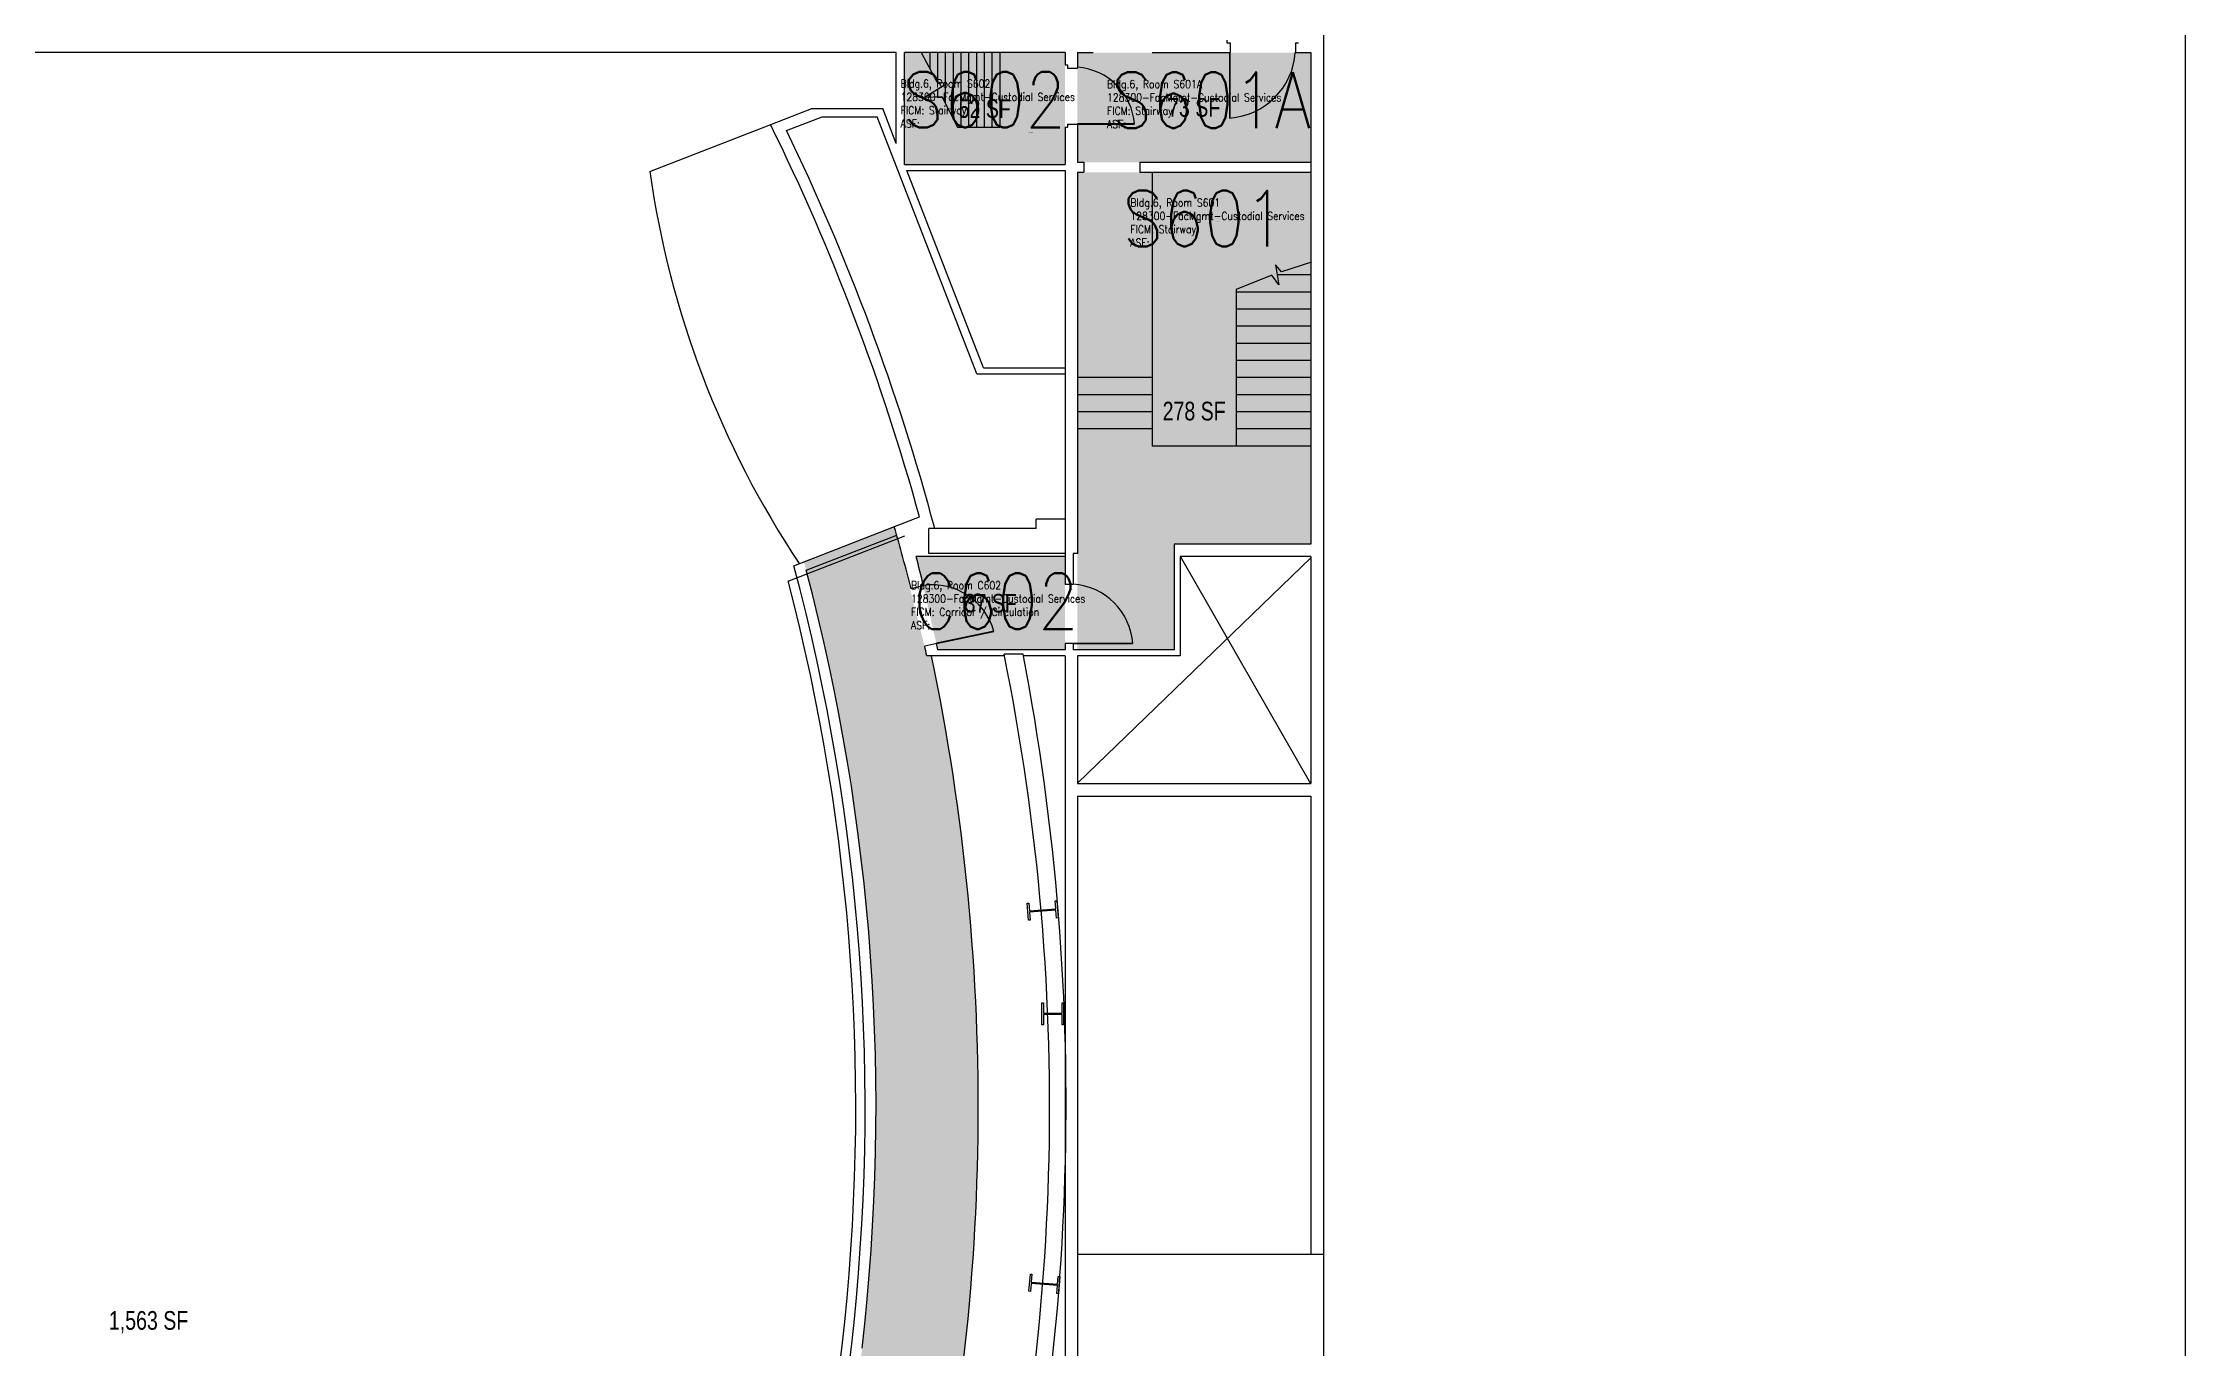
# Model space of a CAD drawing. Header units: inches. Extents: x -206 to 2352, y 0 to 3821.
# Drawn here: x 975 to 2352, y 1382 to 2221 of the extents above; entities that cross this region are included whole.
import ezdxf
from ezdxf.enums import TextEntityAlignment as Align

# ---------------------------------------------------------------- set-up
doc = ezdxf.new("R2010")
doc.units = ezdxf.units.IN
doc.header["$LTSCALE"] = 10
doc.header["$MEASUREMENT"] = 0
for name, color, linetype in [('A-COLS', 5, 'CONTINUOUS'), ('A-DOOR', 2, 'CONTINUOUS'), ('A-FLOR', 3, 'CONTINUOUS'), ('A-IDEN-RNUM', 7, 'CONTINUOUS'), ('A-IDEN-SNUM', 4, 'CONTINUOUS'), ('A-IDEN-VNUM', 4, 'CONTINUOUS'), ('A-ROOF', 2, 'CONTINUOUS'), ('A-WALL', 5, 'CONTINUOUS'), ('AREA-TEXT', 3, 'CONTINUOUS'), ('Rooms-Category-Color', 7, 'CONTINUOUS'), ('Rooms-College-Color', 7, 'CONTINUOUS'), ('Rooms-Department-Color', 7, 'CONTINUOUS'), ('Rooms-Division-Color', 7, 'CONTINUOUS'), ('Rooms-Information', 7, 'CONTINUOUS')]:
    doc.layers.add(name, color=color, linetype=linetype)
doc.styles.add('AREA', font='arial.ttf', dxfattribs={"width": 0.75, "height": 24})
doc.styles.add('ROOMSNUMBER', font='txt', dxfattribs={"height": 0.03})
doc.styles.add('ROOMVNUMBER', font='simplex.shx', dxfattribs={"width": 0.85})

msp = doc.modelspace()

# ---------------------------------------------------------------- hatches: boundary and pattern name
at = {"layer": 'Rooms-Category-Color', "true_color": 0xadadad}
for points in [[(1632, 2207.1), (1632, 2215.1), (1528.8, 2215.1), (1528.8, 2143.1), (1632, 2143.1)], [(1790.1, 2144.6), (1790.1, 2215.1), (1738.1, 2215.1), (1688, 2215.1), (1688, 2215.1), (1688, 2215.1), (1650, 2215.1), (1650, 2215.1), (1650, 2215.1), (1650, 2215.1), (1650, 2215.1), (1650, 2215.1), (1650, 2215.1), (1640, 2215.1), (1640, 2144.6), (1644, 2144.6)], [(1644, 2138.1), (1640, 2138.1), (1640, 1831.1), (1702.2, 1831.1), (1702.2, 1891.1), (1702.2, 1899.1), (1790.1, 1899.1), (1790.1, 2138.1)]]:
    msp.add_hatch(color=253, dxfattribs=at).paths.add_polyline_path(points)
at = {"layer": 'Rooms-Category-Color', "true_color": 0xffe090}
msp.add_hatch(color=41, dxfattribs=at).paths.add_polyline_path([(560, 1910.2), (617.8, 1887.7), (607.4, 1846.2), (595.8, 1791.7), (588.3, 1749), (581.6, 1701.5), (577.3, 1661.6), (573.6, 1610.9), (571.7, 1559.8), (571.6, 1528.9), (572.8, 1478.3), (580.6, 1381.1), (585.7, 1348.8), (590.5, 1327.9), (598.9, 1299.1), (603, 1287.5), (612.2, 1264.8), (627, 1234.4), (639.6, 1212.8), (657.6, 1186.2), (667.5, 1173.3), (682.6, 1155.5), (704.5, 1132.9), (730.3, 1110.4), (752, 1094), (788.3, 1071.3), (824.3, 1053.6), (871.9, 1036.3), (903.2, 1028.5), (922.6, 1024.9), (925.3, 1024.5), (943.9, 1021.9), (972.6, 1018.8), (998.5, 1016.9), (1019.1, 1016), (1041.5, 1015.7), (1057.6, 1015.9), (1080.4, 1016.7), (1103.2, 1018.2), (1129.8, 1020.9), (1157.1, 1024.5), (1198.2, 1033), (1230.2, 1042.8), (1258.5, 1053.9), (1284.4, 1066.3), (1317.8, 1085.8), (1348.6, 1107.8), (1368.6, 1124.7), (1389.6, 1144.9), (1406.1, 1163.1), (1433.7, 1199.3), (1453.6, 1231.8), (1464.7, 1253.4), (1475.9, 1279.2), (1484.5, 1303.5), (1491, 1325.5), (1497.3, 1353.6), (1501.3, 1379.7), (1504.4, 1409), (1506.1, 1428.2), (1507.9, 1452.8), (1509.2, 1477), (1510.1, 1504.9), (1510.5, 1531.3), (1510.4, 1554.7), (1509.7, 1583.6), (1508.1, 1617.6), (1505.8, 1650.3), (1502.9, 1680), (1498.8, 1714.6), (1494.3, 1745.5), (1488.6, 1779.2), (1479.9, 1823.1), (1474, 1849.2), (1470, 1865.5), (1466.5, 1879.1), (1464.2, 1887.7), (1522.4, 1910.3), (1543.2, 1827.3), (1546.2, 1827.3), (1554.6, 1783.6), (1561.6, 1740.1), (1568.8, 1681.6), (1573.7, 1622.4), (1575.2, 1591.5), (1576.2, 1551), (1576, 1512.4), (1575.3, 1485.9), (1573.4, 1446.9), (1570.3, 1407.4), (1567.4, 1379.5), (1563.4, 1346.6), (1557.7, 1308.5), (1552.1, 1276.5), (1544.5, 1239), (1540.2, 1219.7), (1537.7, 1208.7), (1534, 1209.6), (1525.2, 1174.4), (1516.5, 1146.6), (1508.8, 1126.9), (1501.3, 1110.8), (1496.7, 1101.9), (1487.7, 1086), (1476.3, 1068.3), (1461.5, 1048.6), (1444.7, 1029.4), (1426.5, 1011.5), (1414.8, 1001.3), (1399.5, 989.3), (1377, 974.1), (1350.7, 958.8), (1327.2, 946.8), (1299.2, 934.3), (1279.5, 926.6), (1250.4, 916.8), (1228.1, 910.6), (1201.7, 904.5), (1185.9, 901.6), (1159.2, 897.5), (1119.3, 893.1), (1088.7, 891), (1059.3, 889.9), (1036.1, 889.7), (1012.2, 890.2), (981.5, 891.8), (946, 894.9), (920.5, 898), (886, 903.4), (849.9, 911.7), (802.2, 926.7), (765.8, 941.7), (743.4, 952.5), (709.8, 971.2), (682.7, 989.2), (662.7, 1005.2), (632.4, 1034.8), (623, 1045.7), (603.5, 1071.7), (592.9, 1088.5), (580.3, 1111.8), (570.2, 1134.5), (560.9, 1160.4), (551.6, 1195), (539.5, 1247.9), (533.9, 1276), (528.5, 1306.2), (523.5, 1339), (519.6, 1368.7), (515.7, 1405.4), (513.5, 1431.6), (511.5, 1463.8), (510.2, 1494.5), (509.6, 1528.7), (509.6, 1543.8), (510.4, 1582.6), (512, 1618.8), (514.4, 1651.7), (517.2, 1682.1), (521.4, 1717.6), (527.1, 1756.8), (532.1, 1786.6), (539.4, 1824), (544.2, 1846.5), (551.2, 1876.1), (560, 1910.2)])
at = {"layer": 'Rooms-Category-Color', "true_color": 0xadadad}
h = msp.add_hatch(color=253, dxfattribs=at)
edge = h.paths.add_edge_path()
edge.add_arc((159, 1539.1), 1421.6, 11.8529, 14.3358, ccw=False)
edge.add_line((1550.3, 1831.1), (1632, 1831.1))
edge.add_line((1632, 1831.1), (1632, 1835.1))
edge.add_line((1632, 1835.1), (1632, 1891.1))
edge.add_line((1632, 1891.1), (1536.4, 1891.1))
at = {"layer": 'Rooms-College-Color', "true_color": 0xadadad}
for points in [[(1632, 2207.1), (1632, 2215.1), (1528.8, 2215.1), (1528.8, 2143.1), (1632, 2143.1)], [(1790.1, 2144.6), (1790.1, 2215.1), (1738.1, 2215.1), (1688, 2215.1), (1688, 2215.1), (1688, 2215.1), (1650, 2215.1), (1650, 2215.1), (1650, 2215.1), (1650, 2215.1), (1650, 2215.1), (1650, 2215.1), (1650, 2215.1), (1640, 2215.1), (1640, 2144.6), (1644, 2144.6)], [(1644, 2138.1), (1640, 2138.1), (1640, 1831.1), (1702.2, 1831.1), (1702.2, 1891.1), (1702.2, 1899.1), (1790.1, 1899.1), (1790.1, 2138.1)]]:
    msp.add_hatch(color=253, dxfattribs=at).paths.add_polyline_path(points)
at = {"layer": 'Rooms-College-Color', "true_color": 0xffff64}
msp.add_hatch(color=51, dxfattribs=at).paths.add_polyline_path([(560, 1910.2), (617.8, 1887.7), (607.4, 1846.2), (595.8, 1791.7), (588.3, 1749), (581.6, 1701.5), (577.3, 1661.6), (573.6, 1610.9), (571.7, 1559.8), (571.6, 1528.9), (572.8, 1478.3), (580.6, 1381.1), (585.7, 1348.8), (590.5, 1327.9), (598.9, 1299.1), (603, 1287.5), (612.2, 1264.8), (627, 1234.4), (639.6, 1212.8), (657.6, 1186.2), (667.5, 1173.3), (682.6, 1155.5), (704.5, 1132.9), (730.3, 1110.4), (752, 1094), (788.3, 1071.3), (824.3, 1053.6), (871.9, 1036.3), (903.2, 1028.5), (922.6, 1024.9), (925.3, 1024.5), (943.9, 1021.9), (972.6, 1018.8), (998.5, 1016.9), (1019.1, 1016), (1041.5, 1015.7), (1057.6, 1015.9), (1080.4, 1016.7), (1103.2, 1018.2), (1129.8, 1020.9), (1157.1, 1024.5), (1198.2, 1033), (1230.2, 1042.8), (1258.5, 1053.9), (1284.4, 1066.3), (1317.8, 1085.8), (1348.6, 1107.8), (1368.6, 1124.7), (1389.6, 1144.9), (1406.1, 1163.1), (1433.7, 1199.3), (1453.6, 1231.8), (1464.7, 1253.4), (1475.9, 1279.2), (1484.5, 1303.5), (1491, 1325.5), (1497.3, 1353.6), (1501.3, 1379.7), (1504.4, 1409), (1506.1, 1428.2), (1507.9, 1452.8), (1509.2, 1477), (1510.1, 1504.9), (1510.5, 1531.3), (1510.4, 1554.7), (1509.7, 1583.6), (1508.1, 1617.6), (1505.8, 1650.3), (1502.9, 1680), (1498.8, 1714.6), (1494.3, 1745.5), (1488.6, 1779.2), (1479.9, 1823.1), (1474, 1849.2), (1470, 1865.5), (1466.5, 1879.1), (1464.2, 1887.7), (1522.4, 1910.3), (1543.2, 1827.3), (1546.2, 1827.3), (1554.6, 1783.6), (1561.6, 1740.1), (1568.8, 1681.6), (1573.7, 1622.4), (1575.2, 1591.5), (1576.2, 1551), (1576, 1512.4), (1575.3, 1485.9), (1573.4, 1446.9), (1570.3, 1407.4), (1567.4, 1379.5), (1563.4, 1346.6), (1557.7, 1308.5), (1552.1, 1276.5), (1544.5, 1239), (1540.2, 1219.7), (1537.7, 1208.7), (1534, 1209.6), (1525.2, 1174.4), (1516.5, 1146.6), (1508.8, 1126.9), (1501.3, 1110.8), (1496.7, 1101.9), (1487.7, 1086), (1476.3, 1068.3), (1461.5, 1048.6), (1444.7, 1029.4), (1426.5, 1011.5), (1414.8, 1001.3), (1399.5, 989.3), (1377, 974.1), (1350.7, 958.8), (1327.2, 946.8), (1299.2, 934.3), (1279.5, 926.6), (1250.4, 916.8), (1228.1, 910.6), (1201.7, 904.5), (1185.9, 901.6), (1159.2, 897.5), (1119.3, 893.1), (1088.7, 891), (1059.3, 889.9), (1036.1, 889.7), (1012.2, 890.2), (981.5, 891.8), (946, 894.9), (920.5, 898), (886, 903.4), (849.9, 911.7), (802.2, 926.7), (765.8, 941.7), (743.4, 952.5), (709.8, 971.2), (682.7, 989.2), (662.7, 1005.2), (632.4, 1034.8), (623, 1045.7), (603.5, 1071.7), (592.9, 1088.5), (580.3, 1111.8), (570.2, 1134.5), (560.9, 1160.4), (551.6, 1195), (539.5, 1247.9), (533.9, 1276), (528.5, 1306.2), (523.5, 1339), (519.6, 1368.7), (515.7, 1405.4), (513.5, 1431.6), (511.5, 1463.8), (510.2, 1494.5), (509.6, 1528.7), (509.6, 1543.8), (510.4, 1582.6), (512, 1618.8), (514.4, 1651.7), (517.2, 1682.1), (521.4, 1717.6), (527.1, 1756.8), (532.1, 1786.6), (539.4, 1824), (544.2, 1846.5), (551.2, 1876.1), (560, 1910.2)])
at = {"layer": 'Rooms-College-Color', "true_color": 0xadadad}
h = msp.add_hatch(color=253, dxfattribs=at)
edge = h.paths.add_edge_path()
edge.add_arc((159, 1539.1), 1421.6, 11.8529, 14.3358, ccw=False)
edge.add_line((1550.3, 1831.1), (1632, 1831.1))
edge.add_line((1632, 1831.1), (1632, 1835.1))
edge.add_line((1632, 1835.1), (1632, 1891.1))
edge.add_line((1632, 1891.1), (1536.4, 1891.1))
at = {"layer": 'Rooms-Department-Color', "true_color": 0xacacac}
for points in [[(1632, 2207.1), (1632, 2215.1), (1528.8, 2215.1), (1528.8, 2143.1), (1632, 2143.1)], [(1790.1, 2144.6), (1790.1, 2215.1), (1738.1, 2215.1), (1688, 2215.1), (1688, 2215.1), (1688, 2215.1), (1650, 2215.1), (1650, 2215.1), (1650, 2215.1), (1650, 2215.1), (1650, 2215.1), (1650, 2215.1), (1650, 2215.1), (1640, 2215.1), (1640, 2144.6), (1644, 2144.6)], [(1644, 2138.1), (1640, 2138.1), (1640, 1831.1), (1702.2, 1831.1), (1702.2, 1891.1), (1702.2, 1899.1), (1790.1, 1899.1), (1790.1, 2138.1)]]:
    msp.add_hatch(color=253, dxfattribs=at).paths.add_polyline_path(points)
at = {"layer": 'Rooms-Department-Color', "true_color": 0x80bc67}
msp.add_hatch(color=83, dxfattribs=at).paths.add_polyline_path([(560, 1910.2), (617.8, 1887.7), (607.4, 1846.2), (595.8, 1791.7), (588.3, 1749), (581.6, 1701.5), (577.3, 1661.6), (573.6, 1610.9), (571.7, 1559.8), (571.6, 1528.9), (572.8, 1478.3), (580.6, 1381.1), (585.7, 1348.8), (590.5, 1327.9), (598.9, 1299.1), (603, 1287.5), (612.2, 1264.8), (627, 1234.4), (639.6, 1212.8), (657.6, 1186.2), (667.5, 1173.3), (682.6, 1155.5), (704.5, 1132.9), (730.3, 1110.4), (752, 1094), (788.3, 1071.3), (824.3, 1053.6), (871.9, 1036.3), (903.2, 1028.5), (922.6, 1024.9), (925.3, 1024.5), (943.9, 1021.9), (972.6, 1018.8), (998.5, 1016.9), (1019.1, 1016), (1041.5, 1015.7), (1057.6, 1015.9), (1080.4, 1016.7), (1103.2, 1018.2), (1129.8, 1020.9), (1157.1, 1024.5), (1198.2, 1033), (1230.2, 1042.8), (1258.5, 1053.9), (1284.4, 1066.3), (1317.8, 1085.8), (1348.6, 1107.8), (1368.6, 1124.7), (1389.6, 1144.9), (1406.1, 1163.1), (1433.7, 1199.3), (1453.6, 1231.8), (1464.7, 1253.4), (1475.9, 1279.2), (1484.5, 1303.5), (1491, 1325.5), (1497.3, 1353.6), (1501.3, 1379.7), (1504.4, 1409), (1506.1, 1428.2), (1507.9, 1452.8), (1509.2, 1477), (1510.1, 1504.9), (1510.5, 1531.3), (1510.4, 1554.7), (1509.7, 1583.6), (1508.1, 1617.6), (1505.8, 1650.3), (1502.9, 1680), (1498.8, 1714.6), (1494.3, 1745.5), (1488.6, 1779.2), (1479.9, 1823.1), (1474, 1849.2), (1470, 1865.5), (1466.5, 1879.1), (1464.2, 1887.7), (1522.4, 1910.3), (1543.2, 1827.3), (1546.2, 1827.3), (1554.6, 1783.6), (1561.6, 1740.1), (1568.8, 1681.6), (1573.7, 1622.4), (1575.2, 1591.5), (1576.2, 1551), (1576, 1512.4), (1575.3, 1485.9), (1573.4, 1446.9), (1570.3, 1407.4), (1567.4, 1379.5), (1563.4, 1346.6), (1557.7, 1308.5), (1552.1, 1276.5), (1544.5, 1239), (1540.2, 1219.7), (1537.7, 1208.7), (1534, 1209.6), (1525.2, 1174.4), (1516.5, 1146.6), (1508.8, 1126.9), (1501.3, 1110.8), (1496.7, 1101.9), (1487.7, 1086), (1476.3, 1068.3), (1461.5, 1048.6), (1444.7, 1029.4), (1426.5, 1011.5), (1414.8, 1001.3), (1399.5, 989.3), (1377, 974.1), (1350.7, 958.8), (1327.2, 946.8), (1299.2, 934.3), (1279.5, 926.6), (1250.4, 916.8), (1228.1, 910.6), (1201.7, 904.5), (1185.9, 901.6), (1159.2, 897.5), (1119.3, 893.1), (1088.7, 891), (1059.3, 889.9), (1036.1, 889.7), (1012.2, 890.2), (981.5, 891.8), (946, 894.9), (920.5, 898), (886, 903.4), (849.9, 911.7), (802.2, 926.7), (765.8, 941.7), (743.4, 952.5), (709.8, 971.2), (682.7, 989.2), (662.7, 1005.2), (632.4, 1034.8), (623, 1045.7), (603.5, 1071.7), (592.9, 1088.5), (580.3, 1111.8), (570.2, 1134.5), (560.9, 1160.4), (551.6, 1195), (539.5, 1247.9), (533.9, 1276), (528.5, 1306.2), (523.5, 1339), (519.6, 1368.7), (515.7, 1405.4), (513.5, 1431.6), (511.5, 1463.8), (510.2, 1494.5), (509.6, 1528.7), (509.6, 1543.8), (510.4, 1582.6), (512, 1618.8), (514.4, 1651.7), (517.2, 1682.1), (521.4, 1717.6), (527.1, 1756.8), (532.1, 1786.6), (539.4, 1824), (544.2, 1846.5), (551.2, 1876.1), (560, 1910.2)])
at = {"layer": 'Rooms-Department-Color', "true_color": 0xacacac}
h = msp.add_hatch(color=253, dxfattribs=at)
edge = h.paths.add_edge_path()
edge.add_arc((159, 1539.1), 1421.6, 11.8529, 14.3358, ccw=False)
edge.add_line((1550.3, 1831.1), (1632, 1831.1))
edge.add_line((1632, 1831.1), (1632, 1835.1))
edge.add_line((1632, 1835.1), (1632, 1891.1))
edge.add_line((1632, 1891.1), (1536.4, 1891.1))
at = {"layer": 'Rooms-Division-Color', "true_color": 0xadadad}
for points in [[(1632, 2207.1), (1632, 2215.1), (1528.8, 2215.1), (1528.8, 2143.1), (1632, 2143.1)], [(1790.1, 2144.6), (1790.1, 2215.1), (1738.1, 2215.1), (1688, 2215.1), (1688, 2215.1), (1688, 2215.1), (1650, 2215.1), (1650, 2215.1), (1650, 2215.1), (1650, 2215.1), (1650, 2215.1), (1650, 2215.1), (1650, 2215.1), (1640, 2215.1), (1640, 2144.6), (1644, 2144.6)], [(1644, 2138.1), (1640, 2138.1), (1640, 1831.1), (1702.2, 1831.1), (1702.2, 1891.1), (1702.2, 1899.1), (1790.1, 1899.1), (1790.1, 2138.1)]]:
    msp.add_hatch(color=253, dxfattribs=at).paths.add_polyline_path(points)
at = {"layer": 'Rooms-Division-Color', "true_color": 0x80bc67}
msp.add_hatch(color=83, dxfattribs=at).paths.add_polyline_path([(560, 1910.2), (617.8, 1887.7), (607.4, 1846.2), (595.8, 1791.7), (588.3, 1749), (581.6, 1701.5), (577.3, 1661.6), (573.6, 1610.9), (571.7, 1559.8), (571.6, 1528.9), (572.8, 1478.3), (580.6, 1381.1), (585.7, 1348.8), (590.5, 1327.9), (598.9, 1299.1), (603, 1287.5), (612.2, 1264.8), (627, 1234.4), (639.6, 1212.8), (657.6, 1186.2), (667.5, 1173.3), (682.6, 1155.5), (704.5, 1132.9), (730.3, 1110.4), (752, 1094), (788.3, 1071.3), (824.3, 1053.6), (871.9, 1036.3), (903.2, 1028.5), (922.6, 1024.9), (925.3, 1024.5), (943.9, 1021.9), (972.6, 1018.8), (998.5, 1016.9), (1019.1, 1016), (1041.5, 1015.7), (1057.6, 1015.9), (1080.4, 1016.7), (1103.2, 1018.2), (1129.8, 1020.9), (1157.1, 1024.5), (1198.2, 1033), (1230.2, 1042.8), (1258.5, 1053.9), (1284.4, 1066.3), (1317.8, 1085.8), (1348.6, 1107.8), (1368.6, 1124.7), (1389.6, 1144.9), (1406.1, 1163.1), (1433.7, 1199.3), (1453.6, 1231.8), (1464.7, 1253.4), (1475.9, 1279.2), (1484.5, 1303.5), (1491, 1325.5), (1497.3, 1353.6), (1501.3, 1379.7), (1504.4, 1409), (1506.1, 1428.2), (1507.9, 1452.8), (1509.2, 1477), (1510.1, 1504.9), (1510.5, 1531.3), (1510.4, 1554.7), (1509.7, 1583.6), (1508.1, 1617.6), (1505.8, 1650.3), (1502.9, 1680), (1498.8, 1714.6), (1494.3, 1745.5), (1488.6, 1779.2), (1479.9, 1823.1), (1474, 1849.2), (1470, 1865.5), (1466.5, 1879.1), (1464.2, 1887.7), (1522.4, 1910.3), (1543.2, 1827.3), (1546.2, 1827.3), (1554.6, 1783.6), (1561.6, 1740.1), (1568.8, 1681.6), (1573.7, 1622.4), (1575.2, 1591.5), (1576.2, 1551), (1576, 1512.4), (1575.3, 1485.9), (1573.4, 1446.9), (1570.3, 1407.4), (1567.4, 1379.5), (1563.4, 1346.6), (1557.7, 1308.5), (1552.1, 1276.5), (1544.5, 1239), (1540.2, 1219.7), (1537.7, 1208.7), (1534, 1209.6), (1525.2, 1174.4), (1516.5, 1146.6), (1508.8, 1126.9), (1501.3, 1110.8), (1496.7, 1101.9), (1487.7, 1086), (1476.3, 1068.3), (1461.5, 1048.6), (1444.7, 1029.4), (1426.5, 1011.5), (1414.8, 1001.3), (1399.5, 989.3), (1377, 974.1), (1350.7, 958.8), (1327.2, 946.8), (1299.2, 934.3), (1279.5, 926.6), (1250.4, 916.8), (1228.1, 910.6), (1201.7, 904.5), (1185.9, 901.6), (1159.2, 897.5), (1119.3, 893.1), (1088.7, 891), (1059.3, 889.9), (1036.1, 889.7), (1012.2, 890.2), (981.5, 891.8), (946, 894.9), (920.5, 898), (886, 903.4), (849.9, 911.7), (802.2, 926.7), (765.8, 941.7), (743.4, 952.5), (709.8, 971.2), (682.7, 989.2), (662.7, 1005.2), (632.4, 1034.8), (623, 1045.7), (603.5, 1071.7), (592.9, 1088.5), (580.3, 1111.8), (570.2, 1134.5), (560.9, 1160.4), (551.6, 1195), (539.5, 1247.9), (533.9, 1276), (528.5, 1306.2), (523.5, 1339), (519.6, 1368.7), (515.7, 1405.4), (513.5, 1431.6), (511.5, 1463.8), (510.2, 1494.5), (509.6, 1528.7), (509.6, 1543.8), (510.4, 1582.6), (512, 1618.8), (514.4, 1651.7), (517.2, 1682.1), (521.4, 1717.6), (527.1, 1756.8), (532.1, 1786.6), (539.4, 1824), (544.2, 1846.5), (551.2, 1876.1), (560, 1910.2)])
at = {"layer": 'Rooms-Division-Color', "true_color": 0xadadad}
h = msp.add_hatch(color=253, dxfattribs=at)
edge = h.paths.add_edge_path()
edge.add_arc((159, 1539.1), 1421.6, 11.8529, 14.3358, ccw=False)
edge.add_line((1550.3, 1831.1), (1632, 1831.1))
edge.add_line((1632, 1831.1), (1632, 1835.1))
edge.add_line((1632, 1835.1), (1632, 1891.1))
edge.add_line((1632, 1891.1), (1536.4, 1891.1))

# ---------------------------------------------------------------- linework, layer by layer
at = {"layer": 'A-COLS'}
for p, q in [((1608.6, 1657.3), (1607.7, 1668.3)), ((1607.7, 1668.3), (1608.7, 1668.3)), ((1608.7, 1668.3), (1609.1, 1663.3)), ((1625.7, 1669.7), (1626.7, 1669.8)), ((1626.1, 1664.7), (1625.7, 1669.7)), ((1626.7, 1669.8), (1627.5, 1658.8)), ((1609.6, 1657.4), (1608.6, 1657.3)), ((1609.1, 1663.3), (1626.1, 1664.7)), ((1626.1, 1663.7), (1609.2, 1662.4)), ((1609.2, 1662.4), (1609.6, 1657.4)), ((1626.5, 1658.7), (1626.1, 1663.7)), ((1627.5, 1658.8), (1626.5, 1658.7)), ((1617.1, 1590.1), (1617.1, 1604.1)), ((1617.1, 1604.1), (1618.1, 1604.1)), ((1618.1, 1604.1), (1618.1, 1597.6)), ((1618.1, 1597.6), (1630.1, 1597.6)), ((1630.1, 1604.1), (1631.1, 1604.1)), ((1630.1, 1597.6), (1630.1, 1604.1)), ((1631.1, 1604.1), (1631.1, 1590.1)), ((1618.1, 1590.1), (1617.1, 1590.1)), ((1630.1, 1596.6), (1618.1, 1596.6)), ((1618.1, 1596.6), (1618.1, 1590.1)), ((1630.1, 1590.1), (1630.1, 1596.6)), ((1631.1, 1590.1), (1630.1, 1590.1)), ((1608.8, 1418.8), (1609.7, 1429.7)), ((1609.8, 1418.7), (1608.8, 1418.8)), ((1609.7, 1429.7), (1610.6, 1429.7)), ((1610.2, 1423.7), (1609.8, 1418.7)), ((1627.1, 1422.4), (1610.2, 1423.7)), ((1610.6, 1429.7), (1610.3, 1424.7)), ((1610.3, 1424.7), (1627.2, 1423.4)), ((1626.7, 1417.4), (1627.1, 1422.4)), ((1627.2, 1423.4), (1627.6, 1428.3)), ((1627.6, 1428.3), (1628.6, 1428.3)), ((1628.6, 1428.3), (1627.7, 1417.3)), ((1627.7, 1417.3), (1626.7, 1417.4))]:
    msp.add_line(p, q, dxfattribs=at)
at = {"layer": 'A-DOOR'}
for points, const_width in [([(1737.9, 2215.1), (1737.9, 2172.9)], 1.17), ([(1640, 2169.1), (1676.6, 2169.1)], 1.2), ([(1549, 1835.2), (1586.3, 1843)], 1.06), ([(1637.3, 1835.1), (1675.5, 1835.1)], 1.06)]:
    msp.add_lwpolyline(points, dxfattribs=dict(at, const_width=const_width))
for centre, radius, start, end in [((1637.4, 2166.4), 39.3, 3.8879, 86.1121), ((1734.8, 2218.2), 45.3, 273.8879, 356.1121), ((1546.8, 1831.9), 41, 15.6976, 97.9218), ((1634.5, 1832.3), 41.1, 3.8879, 86.1121)]:
    msp.add_arc(centre, radius, start, end, dxfattribs=at)
at = {"layer": 'A-FLOR'}
for p, q in [((1539.5, 2215.1), (1549.5, 2196.3)), ((1556.3, 2195.3), (1542, 2186.4)), ((1549.5, 2196.3), (1556.3, 2195.3)), ((1542, 2186.4), (1552.9, 2186.8)), ((1552.9, 2186.8), (1562.9, 2167.1)), ((1365.1, 2138.6, 0), (1442.8, 2168.8, 0)), ((1790.4, 2080.4), (1771.1, 2074.2)), ((1764.9, 2071.9), (1742.1, 2062.8)), ((1769.4, 2065.7), (1764.9, 2071.9)), ((1771.1, 2074.2), (1767.2, 2078.7)), ((1767.2, 2078.7), (1769.4, 2065.7)), ((1790.1, 2072.1), (1768.3, 2072.1)), ((1790.1, 2061.1), (1742.1, 2061.1)), ((1790.1, 2050.1), (1742.1, 2050.1)), ((1790.1, 2039.1), (1742.1, 2039.1)), ((1790.1, 2028.1), (1742.1, 2028.1)), ((1790.1, 2017.1), (1742.1, 2017.1)), ((1688, 2006.1), (1640, 2006.1)), ((1790.1, 2006.1), (1742.1, 2006.1)), ((1688, 1995.1), (1640, 1995.1)), ((1688, 1984.1), (1640, 1984.1)), ((1790.1, 1995.1), (1742.1, 1995.1)), ((1790.1, 1984.1), (1742.1, 1984.1)), ((1688, 1973.1), (1640, 1973.1)), ((1790.1, 1973.1), (1742.1, 1973.1)), ((1790.1, 1962.1), (1688, 1962.1)), ((1454.1, 1875.3), (1529.1, 1904.5)), ((1789.9, 1890.2), (1640.1, 1745.3)), ((1789.9, 1745), (1706.2, 1891.1))]:
    msp.add_line(p, q, dxfattribs=at)
at = {"layer": 'A-FLOR', "linetype": 'Continuous'}
for p, q in [((1545, 2215.1), (1545, 2204.7)), ((1550, 2215.1), (1550, 2196.2)), ((1555, 2215.1), (1555, 2182.6)), ((1560, 2215.1), (1560, 2172.7)), ((1565, 2215.1), (1565, 2167.1)), ((1570, 2215.1), (1570, 2167.1)), ((1575, 2215.1), (1575, 2167.1)), ((1580, 2215.1), (1580, 2167.1)), ((1585, 2215.1), (1585, 2167.1)), ((1590, 2215.1), (1590, 2167.1)), ((1550, 2191.4), (1550, 2186.7)), ((1545, 2188.3), (1545, 2186.5)), ((1562.9, 2167.1), (1590, 2167.1)), ((1688, 2138.1), (1688, 1962.1)), ((1742.1, 2062.8), (1742.1, 1962.1))]:
    msp.add_line(p, q, dxfattribs=at)
at = {"layer": 'A-FLOR'}
for centre, radius, start, end in [((1971, 2225.1, 0), 612.1, 188.1233, 213.582), ((159, 1537.1), 1338.5, 353.4181, 14.6384), ((1095, 1429.1), 396.3, 278.6732, 353.4181)]:
    msp.add_arc(centre, radius, start, end, dxfattribs=at)
at = {"layer": 'A-ROOF', "linetype": 'Continuous'}
for p, q in [((2352, 2894.4), (2352, 977.8)), ((1798.1, 1442.4), (1798.1, 1074.6))]:
    msp.add_line(p, q, dxfattribs=at)
at = {"layer": 'A-ROOF'}
msp.add_line((1798.1, 1442.4), (1640.1, 1442.4), dxfattribs=at)
at = {"layer": 'A-WALL', "linetype": 'Continuous'}
for p, q in [((1798.1, 2540.3), (1798.1, 1442.4)), ((1736.1, 2223.1), (1736.1, 2221.3)), ((1738.1, 2221.3), (1738.1, 2215.1)), ((1780.1, 2221.3), (1780.1, 2215.1)), ((1523.5, 2215.1), (587.6, 2215.1)), ((1632, 2215.1), (1528.8, 2215.1)), ((1632, 2215.1), (1632, 2207.1)), ((1633.5, 2207.1), (1633.5, 2205.1)), ((1640, 2215.1), (1640, 2205.1)), ((1790.1, 2215.1), (1790.1, 1899.1)), ((1469.3, 2179.1), (1514.8, 2179.1)), ((1475.8, 2173.8), (1511.2, 2173.8)), ((1632, 2167.1), (1632, 2143.1)), ((1633.5, 2169.1), (1633.5, 2167.1)), ((1640, 2169.1), (1640, 2144.6)), ((1528.8, 2143.1), (1632, 2143.1)), ((1530.3, 2139.3), (1632, 2139.3)), ((1632, 2139.3), (1632, 1873.1)), ((1640, 2138.1), (1640, 1893.1)), ((1644, 2144.6), (1644, 2138.1)), ((1680, 2144.6), (1680, 2138.1)), ((1702.2, 1899.1), (1702.2, 1891.1)), ((1702.2, 1891.1), (1702.2, 1831.1)), ((1706, 1891.1), (1706, 1827.3)), ((1790.1, 1891.1), (1790.1, 1745.1)), ((1632.1, 1827.3), (1632.1, 979.1)), ((1640.1, 1827.3), (1640.1, 1745.1)), ((1640.1, 1745.1), (1790.1, 1745.1)), ((1640.1, 1737.1), (1790.1, 1737.1)), ((1640.1, 1737.1), (1640.1, 979.1)), ((1790.1, 1737.1), (1790.1, 1442.4))]:
    msp.add_line(p, q, dxfattribs=at)
at = {"layer": 'A-WALL'}
for p, q in [((1736.1, 2221.3), (1738.1, 2221.3)), ((1780.1, 2221.3), (1782.1, 2221.3)), ((1523.5, 2156.6), (1523.5, 2215.1)), ((1528.8, 2143.1), (1528.8, 2215.1)), ((1632, 2207.1), (1633.5, 2207.1)), ((1633.5, 2205.1), (1640, 2205.1)), ((1640, 2215.1), (1650, 2215.1)), ((1688, 2215.1), (1738.1, 2215.1)), ((1780.1, 2215.1), (1790.1, 2215.1)), ((1442.8, 2168.8), (1469.3, 2179.1)), ((1523.5, 2156.6), (1514.8, 2179.1)), ((1453, 2165), (1475.8, 2173.8)), ((1575.4, 2008.5), (1511.2, 2173.8)), ((1632, 2167.1), (1633.5, 2167.1)), ((1633.5, 2169.1), (1640, 2169.1)), ((1579.6, 2012.3), (1530.3, 2139.3)), ((1640, 2144.6), (1644, 2144.6)), ((1640, 2138.1), (1644, 2138.1)), ((1680, 2144.6), (1790.1, 2144.6)), ((1680, 2138.1), (1790.1, 2138.1)), ((1579.6, 2012.3), (1632, 2012.3)), ((1575.4, 2008.5), (1632, 2008.5)), ((1522.4, 1910.3), (1538.5, 1916.6)), ((1613.4, 1909.1), (1613.4, 1915.1)), ((1632, 1915.1), (1613.4, 1915.1)), ((1457.7, 1885.2), (1522.3, 1910.3, 0)), ((1465.7, 1882.3), (1523.9, 1904.9, 0)), ((1522.3, 1910.3), (1522.4, 1910.3)), ((1613.4, 1909.1), (1544.4, 1909.1)), ((1544.4, 1893.1), (1544.4, 1909.1)), ((1464.2, 1887.7), (1468.6, 1889.5)), ((1632, 1891.1), (1536.4, 1891.1)), ((1632, 1893.1), (1544.4, 1893.1)), ((1640, 1893.1), (1637.3, 1893.1)), ((1637.3, 1893.1), (1637.3, 1873.1)), ((1790.1, 1899.1), (1702.2, 1899.1)), ((1790.1, 1891.1), (1706, 1891.1)), ((1637.3, 1873.1), (1632, 1873.1)), ((1541.1, 1872.2), (1533.1, 1870.4)), ((1549.5, 1835.2), (1541.9, 1833.5)), ((1637.3, 1835.1), (1632, 1835.1)), ((1632, 1835.1), (1632, 1831.1)), ((1637.3, 1835.1), (1637.3, 1831.1)), ((1593, 1827.3), (1543.2, 1827.3)), ((1632, 1831.1), (1550.3, 1831.1)), ((1605.1, 1828.3), (1592.8, 1828.3)), ((1632.1, 1827.3), (1605.3, 1827.3)), ((1702.2, 1831.1), (1637.3, 1831.1)), ((1706, 1827.3), (1640.1, 1827.3))]:
    msp.add_line(p, q, dxfattribs=at)
at = {"layer": 'A-WALL', "linetype": 'Continuous'}
for radius, start, end in [(1430.7, 15.3824, 26.2003), (1438.2, 14.9899, 25.8844), (1417.2, 346.6023, 11.8182)]:
    msp.add_arc((159, 1537.1), radius, start, end, dxfattribs=at)
at = {"layer": 'A-WALL'}
for centre, radius, start, end in [((282.6, 1553.8), 1289.9, 14.2069, 16.0428), ((159, 1539.1), 1421.6, 13.5521, 14.3358), ((159, 1537.1), 1344.5, 353.4181, 15.0056), ((159, 1537.1), 1351.5, 353.4181, 14.7981), ((282.6, 1553.8), 1289.9, 12.2414, 12.5211), ((159, 1539.1), 1421.6, 11.8529, 12.0225), ((159, 1537.1), 1463.1, 345.0962, 11.4824), ((103.3, 1538.8), 1529.4, 345.5715, 10.9125), ((1095, 1429.1), 402.3, 278.6732, 353.4181)]:
    msp.add_arc(centre, radius, start, end, dxfattribs=at)

# ---------------------------------------------------------------- texts
at = {"layer": 'A-IDEN-RNUM', "style": 'ROOMSNUMBER'}
for s, p in [('S601-A0', (1731.4, 2186.7, 0)), ('S602-00', (1610.1, 2163.6, 0)), ('S601-00', (1730, 2106.3, 0)), ('C602-00', (1589.8, 1858.6, 0))]:
    msp.add_text(s, height=0.36, rotation=360, dxfattribs=at).set_placement(p, align=Align.CENTER)
at = {"layer": 'A-IDEN-SNUM', "style": 'ROOMSNUMBER'}
for s, p in [('0060S601A0', (1731.4, 2186.7, 0)), ('0060S60200', (1610.1, 2163.6, 0)), ('0060S60100', (1730, 2106.3, 0)), ('0060C60200', (1589.8, 1858.6, 0))]:
    msp.add_text(s, height=0.36, rotation=360, dxfattribs=at).set_placement(p, align=Align.CENTER)
at = {"layer": 'A-IDEN-VNUM', "style": 'ROOMVNUMBER', "width": 0.85}
for s, p in [('S602', (1580.2, 2166.8, 0)), ('S601A', (1726, 2166.5, 0)), ('S601', (1721.3, 2090.3, 0)), ('C602', (1587.7, 1844.3, 0))]:
    msp.add_text(s, height=36, rotation=360, dxfattribs=at).set_placement(p, align=Align.CENTER)
at = {"layer": 'AREA-TEXT', "style": 'AREA', "width": 0.75}
for s, p in [('52 SF', (1580.4, 2179.1)), ('73 SF', (1715, 2179.8)), ('278 SF', (1715, 1984.6)), ('37 SF', (1584.2, 1861.1)), ('1,563 SF', (1042.9, 1400))]:
    msp.add_text(s, height=12, dxfattribs=at).set_placement(p, align=Align.MIDDLE_CENTER)
at = {"layer": 'Rooms-Information', "char_height": 5.143, "width": 115.2, "attachment_point": 7, "rotation": 360, "style": 'ROOMVNUMBER'}
for s, insert in [('Bldg.6, Room S602^M^J128300-FacMgmt-Custodial Services^M^JFICM: Stairway^M^JASF: ', (1526.3, 2166.8, 0)), ('Bldg.6, Room S601A^M^J128300-FacMgmt-Custodial Services^M^JFICM: Stairway^M^JASF: ', (1659, 2166.5, 0)), ('Bldg.6, Room S601^M^J128300-FacMgmt-Custodial Services^M^JFICM: Stairway^M^JASF: ', (1674, 2090.3, 0)), ('Bldg.6, Room C602^M^J128300-FacMgmt-Custodial Services^M^JFICM: Corridor / Circulation^M^JASF: ', (1533, 1844.3, 0))]:
    msp.add_mtext(s, dxfattribs=dict(at, insert=insert))

doc.saveas('drawing.dxf')
